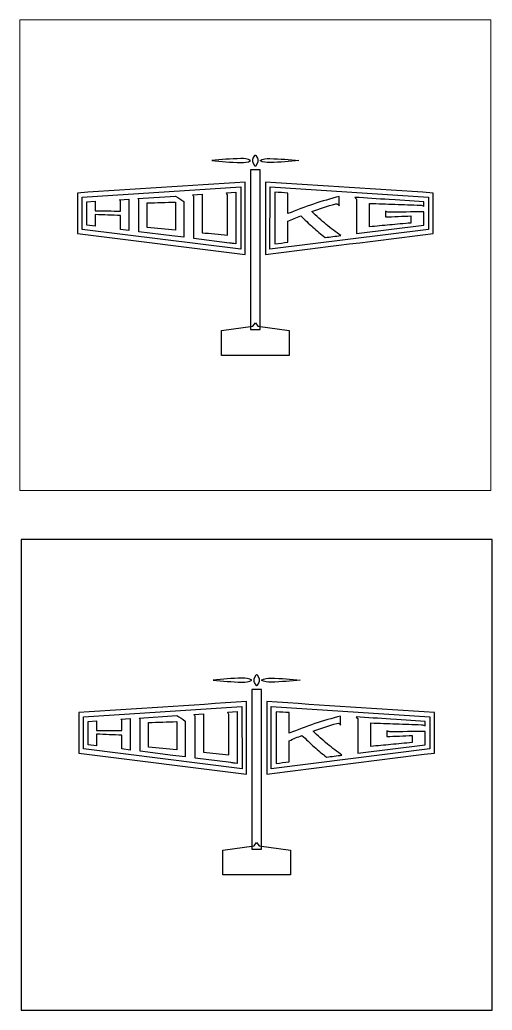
# Model space of a CAD drawing. Header units: centimetres. Extents: x -4.1 to 4.4, y -13.6 to 13.3.
# Drawn here: x -4.05 to 4.35, y -4.34 to 13.29 of the extents above; entities that cross this region are included whole.
import ezdxf

# ---------------------------------------------------------------- set-up
doc = ezdxf.new("R2010")
doc.units = ezdxf.units.CM
doc.header["$MEASUREMENT"] = 0
doc.layers.add('layer 1', color=7, linetype='Continuous')

msp = doc.modelspace()

# ---------------------------------------------------------------- linework, layer by layer
at = {"layer": 'layer 1', "color": 250, "lineweight": 20}
msp.add_lwpolyline([(-4.05146, 4.90821), (4.3275, 4.90821), (4.3275, 13.28717), (-4.05146, 13.28717), (-4.05146, 4.90821)], close=True, dxfattribs=at)
at = {"layer": 'layer 1', "color": 7}
for points in [[(0.05191, 7.77329), (0.22413, 7.77329), (0.22413, 10.61575), (0.05191, 10.61575), (0.05191, 7.77329)], [(-4.02827, -4.3391), (4.35069, -4.3391), (4.35069, 4.03986), (-4.02827, 4.03986), (-4.02827, -4.3391)]]:
    msp.add_lwpolyline(points, close=True, dxfattribs=at)
at = {"layer": 'layer 1', "color": 250}
msp.add_lwpolyline([(0.0751, -1.47402), (0.24732, -1.47402), (0.24732, 1.36844), (0.0751, 1.36844), (0.0751, -1.47402)], close=True, dxfattribs=at)
at = {"layer": 'layer 1', "color": 7}
for points, knots in [([(-0.63698, 10.7821), (-0.46975, 10.79831), (-0.30251, 10.81453), (-0.12031, 10.81654), (-0.12031, 10.81654), (-0.05851, 10.81723), (0.00501, 10.81628), (0.05191, 10.7821), (0.05191, 10.7821), (0.00501, 10.74792), (-0.05851, 10.74697), (-0.12031, 10.74765), (-0.12031, 10.74765), (-0.30251, 10.74967), (-0.46975, 10.76588), (-0.63698, 10.7821)], [0, 0, 0, 0, 0.2, 0.2, 0.2, 0.2, 0.4, 0.4, 0.4, 0.4, 0.6, 0.6, 0.6, 0.6, 1, 1, 1, 1]), ([(0.12654, 10.87395), (0.12654, 10.87395), (0.10214, 10.82515), (0.10214, 10.82515), (0.10214, 10.82515), (0.08931, 10.79948), (0.08931, 10.76472), (0.10214, 10.73904), (0.10214, 10.73904), (0.10214, 10.73904), (0.12654, 10.69024), (0.12654, 10.69024), (0.12654, 10.69024), (0.12872, 10.6859), (0.13316, 10.68315), (0.13802, 10.68315), (0.13802, 10.68315), (0.14289, 10.68315), (0.14733, 10.6859), (0.1495, 10.69024), (0.1495, 10.69024), (0.1495, 10.69024), (0.1739, 10.73904), (0.1739, 10.73904), (0.1739, 10.73904), (0.18674, 10.76472), (0.18674, 10.79948), (0.1739, 10.82515), (0.1739, 10.82515), (0.1739, 10.82515), (0.1495, 10.87395), (0.1495, 10.87395), (0.1495, 10.87395), (0.14733, 10.8783), (0.14289, 10.88105), (0.13802, 10.88105), (0.13802, 10.88105), (0.13316, 10.88105), (0.12872, 10.8783), (0.12654, 10.87395)], [0, 0, 0, 0, 0.09090909, 0.09090909, 0.09090909, 0.09090909, 0.18181818, 0.18181818, 0.18181818, 0.18181818, 0.27272727, 0.27272727, 0.27272727, 0.27272727, 0.36363636, 0.36363636, 0.36363636, 0.36363636, 0.45454545, 0.45454545, 0.45454545, 0.45454545, 0.54545455, 0.54545455, 0.54545455, 0.54545455, 0.63636364, 0.63636364, 0.63636364, 0.63636364, 0.72727273, 0.72727273, 0.72727273, 0.72727273, 0.81818182, 0.81818182, 0.81818182, 0.81818182, 1, 1, 1, 1]), ([(0.91303, 10.7821), (0.74579, 10.79831), (0.57856, 10.81453), (0.39636, 10.81654), (0.39636, 10.81654), (0.33456, 10.81723), (0.27104, 10.81628), (0.22414, 10.7821), (0.22414, 10.7821), (0.27104, 10.74792), (0.33456, 10.74697), (0.39636, 10.74765), (0.39636, 10.74765), (0.57856, 10.74967), (0.74579, 10.76588), (0.91303, 10.7821)], [0, 0, 0, 0, 0.2, 0.2, 0.2, 0.2, 0.4, 0.4, 0.4, 0.4, 0.6, 0.6, 0.6, 0.6, 1, 1, 1, 1]), ([(-0.04079, 10.35636), (-0.04079, 10.35636), (-0.04025, 9.10919), (-0.04025, 9.10919), (-0.04025, 9.10919), (-0.04025, 9.10919), (-3.02641, 9.48537), (-3.02641, 9.48537), (-3.02641, 9.48537), (-3.02641, 9.48537), (-3.02641, 10.20479), (-3.02641, 10.20479), (-3.02641, 10.20479), (-2.0312, 10.26994), (-1.036, 10.3351), (-0.0408, 10.40028), (-0.0408, 10.40028), (-0.0408, 10.40028), (-0.04079, 10.35636), (-0.04079, 10.35636)], [0, 0, 0, 0, 0.16666667, 0.16666667, 0.16666667, 0.16666667, 0.33333333, 0.33333333, 0.33333333, 0.33333333, 0.5, 0.5, 0.5, 0.5, 0.66666667, 0.66666667, 0.66666667, 0.66666667, 1, 1, 1, 1]), ([(0.31631, 9.15573), (0.31631, 9.15573), (0.31685, 10.40028), (0.31685, 10.40028), (0.31685, 10.40028), (1.31205, 10.3351), (2.30725, 10.26994), (3.30245, 10.20479), (3.30245, 10.20479), (3.30245, 10.20479), (3.30245, 9.48537), (3.30245, 9.48537), (3.30245, 9.48537), (2.30707, 9.35997), (1.31168, 9.23457), (0.31629, 9.10919), (0.31629, 9.10919), (0.31629, 9.10919), (0.31631, 9.15573), (0.31631, 9.15573)], [0, 0, 0, 0, 0.16666667, 0.16666667, 0.16666667, 0.16666667, 0.33333333, 0.33333333, 0.33333333, 0.33333333, 0.5, 0.5, 0.5, 0.5, 0.66666667, 0.66666667, 0.66666667, 0.66666667, 1, 1, 1, 1]), ([(-0.12241, 9.20227), (-0.12241, 9.20227), (-0.12289, 10.31245), (-0.12289, 10.31245), (-0.12289, 10.31245), (-0.12289, 10.31245), (-2.94396, 10.12773), (-2.94396, 10.12773), (-2.94396, 10.12773), (-2.94396, 10.12773), (-2.94396, 9.55771), (-2.94396, 9.55771), (-2.94396, 9.55771), (-2.94396, 9.55771), (-0.12241, 9.20227), (-0.12241, 9.20227)], [0, 0, 0, 0, 0.2, 0.2, 0.2, 0.2, 0.4, 0.4, 0.4, 0.4, 0.6, 0.6, 0.6, 0.6, 1, 1, 1, 1]), ([(0.39893, 10.31245), (0.39893, 10.31245), (0.39845, 9.20227), (0.39845, 9.20227), (0.39845, 9.20227), (0.39845, 9.20227), (3.22001, 9.55771), (3.22001, 9.55771), (3.22001, 9.55771), (3.22001, 9.55771), (3.22001, 10.12773), (3.22001, 10.12773), (3.22001, 10.12773), (3.22001, 10.12773), (0.39893, 10.31245), (0.39893, 10.31245)], [0, 0, 0, 0, 0.2, 0.2, 0.2, 0.2, 0.4, 0.4, 0.4, 0.4, 0.6, 0.6, 0.6, 0.6, 1, 1, 1, 1]), ([(-2.11059, 10.09667), (-2.11059, 10.09667), (-2.27545, 10.08587), (-2.27545, 10.08587), (-2.27545, 10.08587), (-2.26989, 10.07981), (-2.2643, 10.07374), (-2.25853, 10.0676), (-2.25853, 10.0676), (-2.25853, 10.03689), (-2.25853, 10.00609), (-2.25853, 9.97538), (-2.25853, 9.97538), (-2.25853, 9.94468), (-2.25853, 9.91387), (-2.25853, 9.88317), (-2.25853, 9.88317), (-2.40942, 9.88461), (-2.56004, 9.88624), (-2.71065, 9.88768), (-2.71065, 9.88768), (-2.71065, 9.91685), (-2.71065, 9.94602), (-2.71065, 9.97519), (-2.71065, 9.97519), (-2.71065, 9.97519), (-2.71065, 10.05738), (-2.71065, 10.05738), (-2.71065, 10.05738), (-2.71065, 10.05738), (-2.8586, 10.04769), (-2.8586, 10.04769), (-2.8586, 10.04769), (-2.8586, 10.04769), (-2.8586, 9.63318), (-2.8586, 9.63318), (-2.8586, 9.63318), (-2.8586, 9.63318), (-2.71065, 9.61454), (-2.71065, 9.61454), (-2.71065, 9.61454), (-2.71065, 9.61454), (-2.71065, 9.7162), (-2.71065, 9.7162), (-2.71065, 9.7162), (-2.71065, 9.75084), (-2.71065, 9.78558), (-2.71065, 9.82032), (-2.71065, 9.82032), (-2.56004, 9.81465), (-2.40942, 9.8088), (-2.25853, 9.80314), (-2.25853, 9.80314), (-2.25853, 9.76188), (-2.25853, 9.72062), (-2.25853, 9.67945), (-2.25853, 9.67945), (-2.25853, 9.67945), (-2.25853, 9.55758), (-2.25853, 9.55758), (-2.25853, 9.55758), (-2.25853, 9.55758), (-2.11059, 9.53895), (-2.11059, 9.53895), (-2.11059, 9.53895), (-2.11059, 9.53895), (-2.11059, 9.81888), (-2.11059, 9.81888), (-2.11059, 9.81888), (-2.11059, 9.81888), (-2.11059, 10.09667), (-2.11059, 10.09667)], [0, 0, 0, 0, 0.05263158, 0.05263158, 0.05263158, 0.05263158, 0.10526316, 0.10526316, 0.10526316, 0.10526316, 0.15789474, 0.15789474, 0.15789474, 0.15789474, 0.21052632, 0.21052632, 0.21052632, 0.21052632, 0.26315789, 0.26315789, 0.26315789, 0.26315789, 0.31578947, 0.31578947, 0.31578947, 0.31578947, 0.36842105, 0.36842105, 0.36842105, 0.36842105, 0.42105263, 0.42105263, 0.42105263, 0.42105263, 0.47368421, 0.47368421, 0.47368421, 0.47368421, 0.52631579, 0.52631579, 0.52631579, 0.52631579, 0.57894737, 0.57894737, 0.57894737, 0.57894737, 0.63157895, 0.63157895, 0.63157895, 0.63157895, 0.68421053, 0.68421053, 0.68421053, 0.68421053, 0.73684211, 0.73684211, 0.73684211, 0.73684211, 0.78947368, 0.78947368, 0.78947368, 0.78947368, 0.84210526, 0.84210526, 0.84210526, 0.84210526, 0.89473684, 0.89473684, 0.89473684, 0.89473684, 1, 1, 1, 1]), ([(-1.27965, 10.15108), (-1.27965, 10.15108), (-1.94992, 10.10719), (-1.94992, 10.10719), (-1.94992, 10.10719), (-1.94401, 10.09996), (-1.93807, 10.09266), (-1.93193, 10.08545), (-1.93193, 10.08545), (-1.93193, 9.99045), (-1.93193, 9.89545), (-1.93193, 9.80045), (-1.93193, 9.80045), (-1.93193, 9.80045), (-1.93193, 9.51644), (-1.93193, 9.51644), (-1.93193, 9.51644), (-1.93193, 9.51644), (-1.35045, 9.44319), (-1.35045, 9.44319), (-1.35045, 9.44319), (-1.27879, 9.43426), (-1.20709, 9.42534), (-1.13531, 9.41643), (-1.13531, 9.41643), (-1.13531, 9.52275), (-1.13531, 9.62917), (-1.13531, 9.73549), (-1.13531, 9.73549), (-1.13531, 9.84171), (-1.13531, 9.94813), (-1.13531, 10.05455), (-1.13531, 10.05455), (-1.18342, 10.08741), (-1.23153, 10.11971), (-1.27965, 10.15108)], [0, 0, 0, 0, 0.1, 0.1, 0.1, 0.1, 0.2, 0.2, 0.2, 0.2, 0.3, 0.3, 0.3, 0.3, 0.4, 0.4, 0.4, 0.4, 0.5, 0.5, 0.5, 0.5, 0.6, 0.6, 0.6, 0.6, 0.7, 0.7, 0.7, 0.7, 0.8, 0.8, 0.8, 0.8, 1, 1, 1, 1]), ([(-0.20837, 10.22122), (-0.20837, 10.22122), (-0.37668, 10.2102), (-0.37668, 10.2102), (-0.37668, 10.2102), (-0.37007, 10.19785), (-0.36346, 10.1855), (-0.35658, 10.17324), (-0.35658, 10.17324), (-0.35658, 10.05349), (-0.35658, 9.93374), (-0.35658, 9.81408), (-0.35658, 9.81408), (-0.35658, 9.69432), (-0.35658, 9.57467), (-0.35658, 9.45501), (-0.35658, 9.45501), (-0.50747, 9.4695), (-0.65809, 9.48389), (-0.80871, 9.49828), (-0.80871, 9.49828), (-0.80871, 9.61247), (-0.80871, 9.72666), (-0.80871, 9.84076), (-0.80871, 9.84076), (-0.80871, 9.84076), (-0.80871, 10.18192), (-0.80871, 10.18192), (-0.80871, 10.18192), (-0.80871, 10.18192), (-0.97579, 10.17097), (-0.97579, 10.17097), (-0.97579, 10.17097), (-0.9695, 10.16068), (-0.9632, 10.15054), (-0.95665, 10.14024), (-0.95665, 10.14024), (-0.95665, 10.01559), (-0.95665, 9.89094), (-0.95665, 9.76639), (-0.95665, 9.76639), (-0.95665, 9.76639), (-0.95665, 9.39358), (-0.95665, 9.39358), (-0.95665, 9.39358), (-0.95665, 9.39358), (-0.32171, 9.3136), (-0.32171, 9.3136), (-0.32171, 9.3136), (-0.29755, 9.31059), (-0.27339, 9.30757), (-0.24923, 9.30455), (-0.24923, 9.30455), (-0.24848, 9.30445), (-0.24774, 9.30433), (-0.24698, 9.30418), (-0.24698, 9.30418), (-0.24698, 9.30418), (-0.20837, 9.29932), (-0.20837, 9.29932), (-0.20837, 9.29932), (-0.20837, 9.29932), (-0.20837, 9.74134), (-0.20837, 9.74134), (-0.20837, 9.74134), (-0.20837, 9.90121), (-0.20837, 10.06126), (-0.20837, 10.22122)], [0, 0, 0, 0, 0.05555556, 0.05555556, 0.05555556, 0.05555556, 0.11111111, 0.11111111, 0.11111111, 0.11111111, 0.16666667, 0.16666667, 0.16666667, 0.16666667, 0.22222222, 0.22222222, 0.22222222, 0.22222222, 0.27777778, 0.27777778, 0.27777778, 0.27777778, 0.33333333, 0.33333333, 0.33333333, 0.33333333, 0.38888889, 0.38888889, 0.38888889, 0.38888889, 0.44444444, 0.44444444, 0.44444444, 0.44444444, 0.5, 0.5, 0.5, 0.5, 0.55555556, 0.55555556, 0.55555556, 0.55555556, 0.61111111, 0.61111111, 0.61111111, 0.61111111, 0.66666667, 0.66666667, 0.66666667, 0.66666667, 0.72222222, 0.72222222, 0.72222222, 0.72222222, 0.77777778, 0.77777778, 0.77777778, 0.77777778, 0.83333333, 0.83333333, 0.83333333, 0.83333333, 0.88888889, 0.88888889, 0.88888889, 0.88888889, 1, 1, 1, 1]), ([(0.48429, 9.93368), (0.48429, 9.93368), (0.48442, 10.2192), (0.48442, 10.2192), (0.48442, 10.2192), (0.56177, 10.21393), (0.63964, 10.20866), (0.71752, 10.20367), (0.71752, 10.20367), (0.71752, 10.14262), (0.71752, 10.08148), (0.71752, 10.02043), (0.71752, 10.02043), (0.71752, 9.95947), (0.71752, 9.89852), (0.71752, 9.83738), (0.71752, 9.83738), (0.86965, 9.8987), (1.01987, 9.95716), (1.17391, 10.00896), (1.17391, 10.00896), (1.32413, 10.05947), (1.47844, 10.10303), (1.63084, 10.14391), (1.63084, 10.14391), (1.63084, 10.08869), (1.63084, 10.03366), (1.63084, 9.97844), (1.63084, 9.97844), (1.62474, 9.99176), (1.61712, 10.00165), (1.60778, 10.00794), (1.60778, 10.00794), (1.59803, 10.01451), (1.58311, 10.01698), (1.5667, 10.0122), (1.5667, 10.0122), (1.42303, 9.97036), (1.28231, 9.92275), (1.14052, 9.8729), (1.14052, 9.8729), (1.18319, 9.83321), (1.22586, 9.79409), (1.26853, 9.75607), (1.26853, 9.75607), (1.3112, 9.71805), (1.35408, 9.68089), (1.39787, 9.64479), (1.39787, 9.64479), (1.48235, 9.57516), (1.56961, 9.50956), (1.65575, 9.44722), (1.65575, 9.44722), (1.56352, 9.43556), (1.47155, 9.424), (1.37932, 9.41244), (1.37932, 9.41244), (1.3067, 9.4709), (1.23297, 9.53115), (1.16146, 9.59475), (1.16146, 9.59475), (1.08799, 9.66009), (1.01648, 9.72851), (0.94413, 9.79936), (0.94413, 9.79936), (0.86859, 9.76874), (0.79306, 9.7372), (0.71752, 9.70464), (0.71752, 9.70464), (0.71752, 9.64202), (0.71752, 9.57921), (0.71752, 9.51678), (0.71752, 9.51678), (0.71752, 9.45416), (0.71752, 9.39135), (0.71752, 9.32891), (0.71752, 9.32891), (0.6396, 9.31911), (0.56168, 9.30921), (0.48429, 9.29959), (0.48429, 9.29959), (0.48429, 9.37285), (0.48429, 9.44611), (0.48429, 9.51946), (0.48429, 9.51946), (0.48429, 9.59272), (0.48429, 9.66598), (0.48429, 9.73942), (0.48429, 9.73942), (0.48429, 9.73942), (0.48429, 9.93368), (0.48429, 9.93368)], [0, 0, 0, 0, 0.04166667, 0.04166667, 0.04166667, 0.04166667, 0.08333333, 0.08333333, 0.08333333, 0.08333333, 0.125, 0.125, 0.125, 0.125, 0.16666667, 0.16666667, 0.16666667, 0.16666667, 0.20833333, 0.20833333, 0.20833333, 0.20833333, 0.25, 0.25, 0.25, 0.25, 0.29166667, 0.29166667, 0.29166667, 0.29166667, 0.33333333, 0.33333333, 0.33333333, 0.33333333, 0.375, 0.375, 0.375, 0.375, 0.41666667, 0.41666667, 0.41666667, 0.41666667, 0.45833333, 0.45833333, 0.45833333, 0.45833333, 0.5, 0.5, 0.5, 0.5, 0.54166667, 0.54166667, 0.54166667, 0.54166667, 0.58333333, 0.58333333, 0.58333333, 0.58333333, 0.625, 0.625, 0.625, 0.625, 0.66666667, 0.66666667, 0.66666667, 0.66666667, 0.70833333, 0.70833333, 0.70833333, 0.70833333, 0.75, 0.75, 0.75, 0.75, 0.79166667, 0.79166667, 0.79166667, 0.79166667, 0.83333333, 0.83333333, 0.83333333, 0.83333333, 0.875, 0.875, 0.875, 0.875, 0.91666667, 0.91666667, 0.91666667, 0.91666667, 1, 1, 1, 1]), ([(2.62381, 10.08114), (2.62381, 10.08114), (3.13465, 10.04769), (3.13465, 10.04769), (3.13465, 10.04769), (3.13465, 10.04769), (3.13465, 9.96687), (3.13465, 9.96687), (3.13465, 9.96687), (3.12961, 9.97483), (3.12034, 9.98021), (3.10655, 9.98315), (3.10655, 9.98315), (3.09304, 9.98604), (3.08085, 9.98785), (3.06998, 9.98824), (3.06998, 9.98824), (2.91971, 9.99359), (2.76969, 9.99896), (2.61942, 10.00443), (2.61942, 10.00443), (2.46967, 10.00988), (2.3194, 10.01543), (2.16939, 10.02089), (2.16939, 10.02089), (2.16939, 9.95106), (2.16939, 9.88122), (2.16939, 9.81148), (2.16939, 9.81148), (2.16939, 9.74173), (2.16939, 9.6718), (2.16939, 9.60206), (2.16939, 9.60206), (2.28865, 9.61353), (2.4087, 9.62493), (2.52772, 9.63629), (2.52772, 9.63629), (2.64724, 9.64769), (2.78507, 9.65904), (2.9046, 9.67042), (2.9046, 9.67042), (2.9046, 9.69141), (2.9046, 9.7125), (2.9046, 9.73369), (2.9046, 9.73369), (2.9046, 9.75478), (2.9046, 9.77587), (2.9046, 9.79695), (2.9046, 9.79695), (2.75909, 9.79066), (2.5961, 9.78428), (2.45112, 9.77781), (2.45112, 9.77781), (2.45112, 9.81203), (2.45112, 9.84635), (2.45112, 9.88057), (2.45112, 9.88057), (2.46941, 9.87401), (2.48796, 9.86772), (2.50651, 9.86133), (2.50651, 9.86133), (2.7098, 9.86457), (2.9311, 9.86772), (3.13465, 9.87086), (3.13465, 9.87086), (3.13465, 9.87086), (3.13465, 9.63318), (3.13465, 9.63318), (3.13465, 9.63318), (3.13465, 9.63318), (1.93934, 9.4826), (1.93934, 9.4826), (1.93934, 9.4826), (1.93934, 9.4826), (1.93934, 9.63629), (1.93934, 9.63629), (1.93934, 9.63629), (1.93934, 9.68744), (1.93934, 9.73877), (1.93934, 9.79011), (1.93934, 9.79011), (1.93934, 9.84126), (1.93934, 9.8926), (1.93934, 9.94375), (1.93934, 9.94375), (1.93934, 9.9949), (1.93934, 10.04633), (1.93934, 10.09757), (1.93934, 10.09757), (1.92794, 10.10747), (1.91654, 10.11746), (1.90541, 10.12764), (1.90541, 10.12764), (2.11002, 10.11432), (2.31516, 10.10109), (2.51977, 10.08786), (2.51977, 10.08786), (2.51977, 10.08786), (2.62381, 10.08114), (2.62381, 10.08114)], [0, 0, 0, 0, 0.03846154, 0.03846154, 0.03846154, 0.03846154, 0.07692308, 0.07692308, 0.07692308, 0.07692308, 0.11538462, 0.11538462, 0.11538462, 0.11538462, 0.15384615, 0.15384615, 0.15384615, 0.15384615, 0.19230769, 0.19230769, 0.19230769, 0.19230769, 0.23076923, 0.23076923, 0.23076923, 0.23076923, 0.26923077, 0.26923077, 0.26923077, 0.26923077, 0.30769231, 0.30769231, 0.30769231, 0.30769231, 0.34615385, 0.34615385, 0.34615385, 0.34615385, 0.38461538, 0.38461538, 0.38461538, 0.38461538, 0.42307692, 0.42307692, 0.42307692, 0.42307692, 0.46153846, 0.46153846, 0.46153846, 0.46153846, 0.5, 0.5, 0.5, 0.5, 0.53846154, 0.53846154, 0.53846154, 0.53846154, 0.57692308, 0.57692308, 0.57692308, 0.57692308, 0.61538462, 0.61538462, 0.61538462, 0.61538462, 0.65384615, 0.65384615, 0.65384615, 0.65384615, 0.69230769, 0.69230769, 0.69230769, 0.69230769, 0.73076923, 0.73076923, 0.73076923, 0.73076923, 0.76923077, 0.76923077, 0.76923077, 0.76923077, 0.80769231, 0.80769231, 0.80769231, 0.80769231, 0.84615385, 0.84615385, 0.84615385, 0.84615385, 0.88461538, 0.88461538, 0.88461538, 0.88461538, 0.92307692, 0.92307692, 0.92307692, 0.92307692, 1, 1, 1, 1]), ([(-1.78398, 10.0272), (-1.78398, 9.95446), (-1.78398, 9.88154), (-1.78398, 9.8088), (-1.78398, 9.8088), (-1.78398, 9.73607), (-1.78398, 9.66323), (-1.78398, 9.5904), (-1.78398, 9.5904), (-1.61681, 9.57428), (-1.44963, 9.55826), (-1.28219, 9.54204), (-1.28219, 9.54204), (-1.28219, 9.62572), (-1.28219, 9.70958), (-1.28219, 9.79326), (-1.28219, 9.79326), (-1.28219, 9.87693), (-1.28219, 9.9608), (-1.28219, 10.04457), (-1.28219, 10.04457), (-1.44963, 10.03881), (-1.61681, 10.03296), (-1.78398, 10.0272)], [0, 0, 0, 0, 0.14285714, 0.14285714, 0.14285714, 0.14285714, 0.28571429, 0.28571429, 0.28571429, 0.28571429, 0.42857143, 0.42857143, 0.42857143, 0.42857143, 0.57142857, 0.57142857, 0.57142857, 0.57142857, 0.71428571, 0.71428571, 0.71428571, 0.71428571, 1, 1, 1, 1]), ([(0.09136, 7.83502), (0.09136, 7.83502), (-0.4631, 7.75524), (-0.4631, 7.75524), (-0.4631, 7.75524), (-0.4631, 7.75524), (-0.46311, 7.31433), (-0.46311, 7.31433), (-0.46311, 7.31433), (-0.46311, 7.31433), (0.13802, 7.31433), (0.13802, 7.31433), (0.13802, 7.31433), (0.13802, 7.31433), (0.73916, 7.31433), (0.73916, 7.31433), (0.73916, 7.31433), (0.73916, 7.31433), (0.73915, 7.75524), (0.73915, 7.75524), (0.73915, 7.75524), (0.73915, 7.75524), (0.18468, 7.83502), (0.18468, 7.83502), (0.18468, 7.83502), (0.18468, 7.83502), (0.13802, 7.89125), (0.13802, 7.89125), (0.13802, 7.89125), (0.13802, 7.89125), (0.09136, 7.83502), (0.09136, 7.83502)], [0, 0, 0, 0, 0.11111111, 0.11111111, 0.11111111, 0.11111111, 0.22222222, 0.22222222, 0.22222222, 0.22222222, 0.33333333, 0.33333333, 0.33333333, 0.33333333, 0.44444444, 0.44444444, 0.44444444, 0.44444444, 0.55555556, 0.55555556, 0.55555556, 0.55555556, 0.66666667, 0.66666667, 0.66666667, 0.66666667, 0.77777778, 0.77777778, 0.77777778, 0.77777778, 1, 1, 1, 1])]:
    msp.add_open_spline(points, degree=3, knots=knots, dxfattribs=at)
at = {"layer": 'layer 1', "color": 250}
for points, knots in [([(0.14973, 1.62664), (0.14973, 1.62664), (0.12533, 1.57784), (0.12533, 1.57784), (0.12533, 1.57784), (0.1125, 1.55217), (0.1125, 1.5174), (0.12533, 1.49173), (0.12533, 1.49173), (0.12533, 1.49173), (0.14973, 1.44293), (0.14973, 1.44293), (0.14973, 1.44293), (0.1519, 1.43859), (0.15635, 1.43584), (0.16121, 1.43584), (0.16121, 1.43584), (0.16607, 1.43584), (0.17052, 1.43859), (0.17269, 1.44293), (0.17269, 1.44293), (0.17269, 1.44293), (0.19709, 1.49173), (0.19709, 1.49173), (0.19709, 1.49173), (0.20993, 1.5174), (0.20993, 1.55217), (0.19709, 1.57784), (0.19709, 1.57784), (0.19709, 1.57784), (0.17269, 1.62664), (0.17269, 1.62664), (0.17269, 1.62664), (0.17052, 1.63099), (0.16607, 1.63373), (0.16121, 1.63373), (0.16121, 1.63373), (0.15635, 1.63373), (0.1519, 1.63099), (0.14973, 1.62664)], [0, 0, 0, 0, 0.09090909, 0.09090909, 0.09090909, 0.09090909, 0.18181818, 0.18181818, 0.18181818, 0.18181818, 0.27272727, 0.27272727, 0.27272727, 0.27272727, 0.36363636, 0.36363636, 0.36363636, 0.36363636, 0.45454545, 0.45454545, 0.45454545, 0.45454545, 0.54545455, 0.54545455, 0.54545455, 0.54545455, 0.63636364, 0.63636364, 0.63636364, 0.63636364, 0.72727273, 0.72727273, 0.72727273, 0.72727273, 0.81818182, 0.81818182, 0.81818182, 0.81818182, 1, 1, 1, 1]), ([(-0.61379, 1.53479), (-0.44656, 1.551), (-0.27933, 1.56722), (-0.09712, 1.56923), (-0.09712, 1.56923), (-0.03532, 1.56991), (0.0282, 1.56896), (0.0751, 1.53479), (0.0751, 1.53479), (0.0282, 1.50061), (-0.03532, 1.49966), (-0.09712, 1.50034), (-0.09712, 1.50034), (-0.27933, 1.50236), (-0.44656, 1.51857), (-0.61379, 1.53479)], [0, 0, 0, 0, 0.2, 0.2, 0.2, 0.2, 0.4, 0.4, 0.4, 0.4, 0.6, 0.6, 0.6, 0.6, 1, 1, 1, 1]), ([(0.93621, 1.53479), (0.76898, 1.551), (0.60175, 1.56722), (0.41955, 1.56923), (0.41955, 1.56923), (0.35775, 1.56991), (0.29422, 1.56896), (0.24732, 1.53479), (0.24732, 1.53479), (0.29422, 1.50061), (0.35775, 1.49966), (0.41955, 1.50034), (0.41955, 1.50034), (0.60175, 1.50236), (0.76898, 1.51857), (0.93621, 1.53479)], [0, 0, 0, 0, 0.2, 0.2, 0.2, 0.2, 0.4, 0.4, 0.4, 0.4, 0.6, 0.6, 0.6, 0.6, 1, 1, 1, 1]), ([(-0.0176, 1.10905), (-0.0176, 1.10905), (-0.01706, -0.13812), (-0.01706, -0.13812), (-0.01706, -0.13812), (-0.01706, -0.13812), (-3.00322, 0.23805), (-3.00322, 0.23805), (-3.00322, 0.23805), (-3.00322, 0.23805), (-3.00322, 0.95747), (-3.00322, 0.95747), (-3.00322, 0.95747), (-2.00802, 1.02263), (-1.01282, 1.08779), (-0.01762, 1.15297), (-0.01762, 1.15297), (-0.01762, 1.15297), (-0.0176, 1.10905), (-0.0176, 1.10905)], [0, 0, 0, 0, 0.16666667, 0.16666667, 0.16666667, 0.16666667, 0.33333333, 0.33333333, 0.33333333, 0.33333333, 0.5, 0.5, 0.5, 0.5, 0.66666667, 0.66666667, 0.66666667, 0.66666667, 1, 1, 1, 1]), ([(-0.09922, -0.04504), (-0.09922, -0.04504), (-0.0997, 1.06514), (-0.0997, 1.06514), (-0.0997, 1.06514), (-0.0997, 1.06514), (-2.92077, 0.88041), (-2.92077, 0.88041), (-2.92077, 0.88041), (-2.92077, 0.88041), (-2.92077, 0.3104), (-2.92077, 0.3104), (-2.92077, 0.3104), (-2.92077, 0.3104), (-0.09922, -0.04504), (-0.09922, -0.04504)], [0, 0, 0, 0, 0.2, 0.2, 0.2, 0.2, 0.4, 0.4, 0.4, 0.4, 0.6, 0.6, 0.6, 0.6, 1, 1, 1, 1]), ([(0.3395, -0.09158), (0.3395, -0.09158), (0.34004, 1.15297), (0.34004, 1.15297), (0.34004, 1.15297), (1.33524, 1.08779), (2.33044, 1.02263), (3.32564, 0.95747), (3.32564, 0.95747), (3.32564, 0.95747), (3.32564, 0.23805), (3.32564, 0.23805), (3.32564, 0.23805), (2.33025, 0.11266), (1.33487, -0.01274), (0.33948, -0.13812), (0.33948, -0.13812), (0.33948, -0.13812), (0.3395, -0.09158), (0.3395, -0.09158)], [0, 0, 0, 0, 0.16666667, 0.16666667, 0.16666667, 0.16666667, 0.33333333, 0.33333333, 0.33333333, 0.33333333, 0.5, 0.5, 0.5, 0.5, 0.66666667, 0.66666667, 0.66666667, 0.66666667, 1, 1, 1, 1]), ([(0.42212, 1.06514), (0.42212, 1.06514), (0.42164, -0.04504), (0.42164, -0.04504), (0.42164, -0.04504), (0.42164, -0.04504), (3.2432, 0.3104), (3.2432, 0.3104), (3.2432, 0.3104), (3.2432, 0.3104), (3.2432, 0.88041), (3.2432, 0.88041), (3.2432, 0.88041), (3.2432, 0.88041), (0.42212, 1.06514), (0.42212, 1.06514)], [0, 0, 0, 0, 0.2, 0.2, 0.2, 0.2, 0.4, 0.4, 0.4, 0.4, 0.6, 0.6, 0.6, 0.6, 1, 1, 1, 1]), ([(-1.25646, 0.90377), (-1.25646, 0.90377), (-1.92673, 0.85988), (-1.92673, 0.85988), (-1.92673, 0.85988), (-1.92082, 0.85264), (-1.91488, 0.84535), (-1.90874, 0.83813), (-1.90874, 0.83813), (-1.90874, 0.74314), (-1.90874, 0.64814), (-1.90874, 0.55314), (-1.90874, 0.55314), (-1.90874, 0.55314), (-1.90874, 0.26913), (-1.90874, 0.26913), (-1.90874, 0.26913), (-1.90874, 0.26913), (-1.32726, 0.19588), (-1.32726, 0.19588), (-1.32726, 0.19588), (-1.2556, 0.18695), (-1.1839, 0.17803), (-1.11212, 0.16912), (-1.11212, 0.16912), (-1.11212, 0.27544), (-1.11212, 0.38186), (-1.11212, 0.48818), (-1.11212, 0.48818), (-1.11212, 0.5944), (-1.11212, 0.70082), (-1.11212, 0.80724), (-1.11212, 0.80724), (-1.16023, 0.8401), (-1.20835, 0.8724), (-1.25646, 0.90377)], [0, 0, 0, 0, 0.1, 0.1, 0.1, 0.1, 0.2, 0.2, 0.2, 0.2, 0.3, 0.3, 0.3, 0.3, 0.4, 0.4, 0.4, 0.4, 0.5, 0.5, 0.5, 0.5, 0.6, 0.6, 0.6, 0.6, 0.7, 0.7, 0.7, 0.7, 0.8, 0.8, 0.8, 0.8, 1, 1, 1, 1]), ([(-0.18518, 0.97391), (-0.18518, 0.97391), (-0.35349, 0.96289), (-0.35349, 0.96289), (-0.35349, 0.96289), (-0.34688, 0.95054), (-0.34027, 0.93819), (-0.3334, 0.92593), (-0.3334, 0.92593), (-0.3334, 0.80618), (-0.3334, 0.68643), (-0.3334, 0.56677), (-0.3334, 0.56677), (-0.3334, 0.44701), (-0.3334, 0.32736), (-0.3334, 0.2077), (-0.3334, 0.2077), (-0.48428, 0.22219), (-0.6349, 0.23658), (-0.78552, 0.25097), (-0.78552, 0.25097), (-0.78552, 0.36516), (-0.78552, 0.47935), (-0.78552, 0.59344), (-0.78552, 0.59344), (-0.78552, 0.59344), (-0.78552, 0.9346), (-0.78552, 0.9346), (-0.78552, 0.9346), (-0.78552, 0.9346), (-0.95261, 0.92366), (-0.95261, 0.92366), (-0.95261, 0.92366), (-0.94631, 0.91337), (-0.94001, 0.90323), (-0.93346, 0.89293), (-0.93346, 0.89293), (-0.93346, 0.76828), (-0.93346, 0.64363), (-0.93346, 0.51908), (-0.93346, 0.51908), (-0.93346, 0.51908), (-0.93346, 0.14627), (-0.93346, 0.14627), (-0.93346, 0.14627), (-0.93346, 0.14627), (-0.29852, 0.06629), (-0.29852, 0.06629), (-0.29852, 0.06629), (-0.27436, 0.06328), (-0.2502, 0.06026), (-0.22604, 0.05724), (-0.22604, 0.05724), (-0.2253, 0.05714), (-0.22455, 0.05702), (-0.22379, 0.05687), (-0.22379, 0.05687), (-0.22379, 0.05687), (-0.18518, 0.05201), (-0.18518, 0.05201), (-0.18518, 0.05201), (-0.18518, 0.05201), (-0.18518, 0.49403), (-0.18518, 0.49403), (-0.18518, 0.49403), (-0.18518, 0.6539), (-0.18518, 0.81395), (-0.18518, 0.97391)], [0, 0, 0, 0, 0.05555556, 0.05555556, 0.05555556, 0.05555556, 0.11111111, 0.11111111, 0.11111111, 0.11111111, 0.16666667, 0.16666667, 0.16666667, 0.16666667, 0.22222222, 0.22222222, 0.22222222, 0.22222222, 0.27777778, 0.27777778, 0.27777778, 0.27777778, 0.33333333, 0.33333333, 0.33333333, 0.33333333, 0.38888889, 0.38888889, 0.38888889, 0.38888889, 0.44444444, 0.44444444, 0.44444444, 0.44444444, 0.5, 0.5, 0.5, 0.5, 0.55555556, 0.55555556, 0.55555556, 0.55555556, 0.61111111, 0.61111111, 0.61111111, 0.61111111, 0.66666667, 0.66666667, 0.66666667, 0.66666667, 0.72222222, 0.72222222, 0.72222222, 0.72222222, 0.77777778, 0.77777778, 0.77777778, 0.77777778, 0.83333333, 0.83333333, 0.83333333, 0.83333333, 0.88888889, 0.88888889, 0.88888889, 0.88888889, 1, 1, 1, 1]), ([(0.50748, 0.68636), (0.50748, 0.68636), (0.5076, 0.97189), (0.5076, 0.97189), (0.5076, 0.97189), (0.58495, 0.96662), (0.66283, 0.96135), (0.74071, 0.95636), (0.74071, 0.95636), (0.74071, 0.89531), (0.74071, 0.83417), (0.74071, 0.77312), (0.74071, 0.77312), (0.74071, 0.71216), (0.74071, 0.65121), (0.74071, 0.59007), (0.74071, 0.59007), (0.89284, 0.65139), (1.04305, 0.70985), (1.1971, 0.76165), (1.1971, 0.76165), (1.34732, 0.81215), (1.50163, 0.85572), (1.65402, 0.8966), (1.65402, 0.8966), (1.65402, 0.84138), (1.65402, 0.78635), (1.65402, 0.73113), (1.65402, 0.73113), (1.64793, 0.74444), (1.6403, 0.75434), (1.63097, 0.76063), (1.63097, 0.76063), (1.62122, 0.7672), (1.6063, 0.76967), (1.58989, 0.76489), (1.58989, 0.76489), (1.44622, 0.72305), (1.3055, 0.67544), (1.16371, 0.62558), (1.16371, 0.62558), (1.20638, 0.5859), (1.24905, 0.54678), (1.29172, 0.50876), (1.29172, 0.50876), (1.33439, 0.47074), (1.37727, 0.43358), (1.42106, 0.39748), (1.42106, 0.39748), (1.50554, 0.32785), (1.5928, 0.26225), (1.67894, 0.19991), (1.67894, 0.19991), (1.5867, 0.18825), (1.49474, 0.17669), (1.40251, 0.16513), (1.40251, 0.16513), (1.32989, 0.22359), (1.25616, 0.28384), (1.18465, 0.34744), (1.18465, 0.34744), (1.11118, 0.41278), (1.03967, 0.48119), (0.96732, 0.55205), (0.96732, 0.55205), (0.89178, 0.52143), (0.81625, 0.48989), (0.74071, 0.45733), (0.74071, 0.45733), (0.74071, 0.39471), (0.74071, 0.3319), (0.74071, 0.26947), (0.74071, 0.26947), (0.74071, 0.20685), (0.74071, 0.14404), (0.74071, 0.0816), (0.74071, 0.0816), (0.66279, 0.0718), (0.58487, 0.0619), (0.50748, 0.05228), (0.50748, 0.05228), (0.50748, 0.12554), (0.50748, 0.1988), (0.50748, 0.27215), (0.50748, 0.27215), (0.50748, 0.34541), (0.50748, 0.41867), (0.50748, 0.49211), (0.50748, 0.49211), (0.50748, 0.49211), (0.50748, 0.68636), (0.50748, 0.68636)], [0, 0, 0, 0, 0.04166667, 0.04166667, 0.04166667, 0.04166667, 0.08333333, 0.08333333, 0.08333333, 0.08333333, 0.125, 0.125, 0.125, 0.125, 0.16666667, 0.16666667, 0.16666667, 0.16666667, 0.20833333, 0.20833333, 0.20833333, 0.20833333, 0.25, 0.25, 0.25, 0.25, 0.29166667, 0.29166667, 0.29166667, 0.29166667, 0.33333333, 0.33333333, 0.33333333, 0.33333333, 0.375, 0.375, 0.375, 0.375, 0.41666667, 0.41666667, 0.41666667, 0.41666667, 0.45833333, 0.45833333, 0.45833333, 0.45833333, 0.5, 0.5, 0.5, 0.5, 0.54166667, 0.54166667, 0.54166667, 0.54166667, 0.58333333, 0.58333333, 0.58333333, 0.58333333, 0.625, 0.625, 0.625, 0.625, 0.66666667, 0.66666667, 0.66666667, 0.66666667, 0.70833333, 0.70833333, 0.70833333, 0.70833333, 0.75, 0.75, 0.75, 0.75, 0.79166667, 0.79166667, 0.79166667, 0.79166667, 0.83333333, 0.83333333, 0.83333333, 0.83333333, 0.875, 0.875, 0.875, 0.875, 0.91666667, 0.91666667, 0.91666667, 0.91666667, 1, 1, 1, 1]), ([(-2.0874, 0.84936), (-2.0874, 0.84936), (-2.25226, 0.83856), (-2.25226, 0.83856), (-2.25226, 0.83856), (-2.2467, 0.8325), (-2.24112, 0.82643), (-2.23535, 0.82029), (-2.23535, 0.82029), (-2.23535, 0.78958), (-2.23535, 0.75878), (-2.23535, 0.72807), (-2.23535, 0.72807), (-2.23535, 0.69736), (-2.23535, 0.66656), (-2.23535, 0.63586), (-2.23535, 0.63586), (-2.38623, 0.6373), (-2.53685, 0.63893), (-2.68747, 0.64037), (-2.68747, 0.64037), (-2.68747, 0.66954), (-2.68747, 0.69871), (-2.68747, 0.72788), (-2.68747, 0.72788), (-2.68747, 0.72788), (-2.68747, 0.81007), (-2.68747, 0.81007), (-2.68747, 0.81007), (-2.68747, 0.81007), (-2.83541, 0.80038), (-2.83541, 0.80038), (-2.83541, 0.80038), (-2.83541, 0.80038), (-2.83541, 0.38587), (-2.83541, 0.38587), (-2.83541, 0.38587), (-2.83541, 0.38587), (-2.68747, 0.36723), (-2.68747, 0.36723), (-2.68747, 0.36723), (-2.68747, 0.36723), (-2.68747, 0.46889), (-2.68747, 0.46889), (-2.68747, 0.46889), (-2.68747, 0.50353), (-2.68747, 0.53827), (-2.68747, 0.573), (-2.68747, 0.573), (-2.53685, 0.56734), (-2.38623, 0.56149), (-2.23535, 0.55583), (-2.23535, 0.55583), (-2.23535, 0.51457), (-2.23535, 0.47331), (-2.23535, 0.43214), (-2.23535, 0.43214), (-2.23535, 0.43214), (-2.23535, 0.31027), (-2.23535, 0.31027), (-2.23535, 0.31027), (-2.23535, 0.31027), (-2.0874, 0.29164), (-2.0874, 0.29164), (-2.0874, 0.29164), (-2.0874, 0.29164), (-2.0874, 0.57157), (-2.0874, 0.57157), (-2.0874, 0.57157), (-2.0874, 0.57157), (-2.0874, 0.84936), (-2.0874, 0.84936)], [0, 0, 0, 0, 0.05263158, 0.05263158, 0.05263158, 0.05263158, 0.10526316, 0.10526316, 0.10526316, 0.10526316, 0.15789474, 0.15789474, 0.15789474, 0.15789474, 0.21052632, 0.21052632, 0.21052632, 0.21052632, 0.26315789, 0.26315789, 0.26315789, 0.26315789, 0.31578947, 0.31578947, 0.31578947, 0.31578947, 0.36842105, 0.36842105, 0.36842105, 0.36842105, 0.42105263, 0.42105263, 0.42105263, 0.42105263, 0.47368421, 0.47368421, 0.47368421, 0.47368421, 0.52631579, 0.52631579, 0.52631579, 0.52631579, 0.57894737, 0.57894737, 0.57894737, 0.57894737, 0.63157895, 0.63157895, 0.63157895, 0.63157895, 0.68421053, 0.68421053, 0.68421053, 0.68421053, 0.73684211, 0.73684211, 0.73684211, 0.73684211, 0.78947368, 0.78947368, 0.78947368, 0.78947368, 0.84210526, 0.84210526, 0.84210526, 0.84210526, 0.89473684, 0.89473684, 0.89473684, 0.89473684, 1, 1, 1, 1]), ([(-1.76079, 0.77989), (-1.76079, 0.70715), (-1.76079, 0.63423), (-1.76079, 0.56149), (-1.76079, 0.56149), (-1.76079, 0.48875), (-1.76079, 0.41592), (-1.76079, 0.34309), (-1.76079, 0.34309), (-1.59362, 0.32697), (-1.42644, 0.31095), (-1.259, 0.29473), (-1.259, 0.29473), (-1.259, 0.3784), (-1.259, 0.46227), (-1.259, 0.54594), (-1.259, 0.54594), (-1.259, 0.62962), (-1.259, 0.71349), (-1.259, 0.79726), (-1.259, 0.79726), (-1.42644, 0.7915), (-1.59362, 0.78565), (-1.76079, 0.77989)], [0, 0, 0, 0, 0.14285714, 0.14285714, 0.14285714, 0.14285714, 0.28571429, 0.28571429, 0.28571429, 0.28571429, 0.42857143, 0.42857143, 0.42857143, 0.42857143, 0.57142857, 0.57142857, 0.57142857, 0.57142857, 0.71428571, 0.71428571, 0.71428571, 0.71428571, 1, 1, 1, 1]), ([(2.647, 0.83383), (2.647, 0.83383), (3.15784, 0.80038), (3.15784, 0.80038), (3.15784, 0.80038), (3.15784, 0.80038), (3.15784, 0.71956), (3.15784, 0.71956), (3.15784, 0.71956), (3.1528, 0.72752), (3.14353, 0.7329), (3.12974, 0.73584), (3.12974, 0.73584), (3.11623, 0.73873), (3.10404, 0.74054), (3.09317, 0.74093), (3.09317, 0.74093), (2.9429, 0.74628), (2.79288, 0.75165), (2.64261, 0.75712), (2.64261, 0.75712), (2.49286, 0.76256), (2.34259, 0.76812), (2.19258, 0.77358), (2.19258, 0.77358), (2.19258, 0.70375), (2.19258, 0.63391), (2.19258, 0.56417), (2.19258, 0.56417), (2.19258, 0.49442), (2.19258, 0.42449), (2.19258, 0.35475), (2.19258, 0.35475), (2.31184, 0.36622), (2.43189, 0.37762), (2.5509, 0.38897), (2.5509, 0.38897), (2.67042, 0.40038), (2.80825, 0.41173), (2.92778, 0.42311), (2.92778, 0.42311), (2.92778, 0.4441), (2.92778, 0.46519), (2.92778, 0.48638), (2.92778, 0.48638), (2.92778, 0.50746), (2.92778, 0.52855), (2.92778, 0.54964), (2.92778, 0.54964), (2.78228, 0.54335), (2.61928, 0.53697), (2.47431, 0.5305), (2.47431, 0.5305), (2.47431, 0.56472), (2.47431, 0.59904), (2.47431, 0.63326), (2.47431, 0.63326), (2.4926, 0.62669), (2.51115, 0.6204), (2.5297, 0.61402), (2.5297, 0.61402), (2.73298, 0.61726), (2.95429, 0.6204), (3.15784, 0.62355), (3.15784, 0.62355), (3.15784, 0.62355), (3.15784, 0.38587), (3.15784, 0.38587), (3.15784, 0.38587), (3.15784, 0.38587), (1.96253, 0.23529), (1.96253, 0.23529), (1.96253, 0.23529), (1.96253, 0.23529), (1.96253, 0.38897), (1.96253, 0.38897), (1.96253, 0.38897), (1.96253, 0.44013), (1.96253, 0.49146), (1.96253, 0.5428), (1.96253, 0.5428), (1.96253, 0.59395), (1.96253, 0.64529), (1.96253, 0.69644), (1.96253, 0.69644), (1.96253, 0.74759), (1.96253, 0.79902), (1.96253, 0.85026), (1.96253, 0.85026), (1.95113, 0.86016), (1.93973, 0.87015), (1.9286, 0.88032), (1.9286, 0.88032), (2.13321, 0.867), (2.33835, 0.85378), (2.54295, 0.84055), (2.54295, 0.84055), (2.54295, 0.84055), (2.647, 0.83383), (2.647, 0.83383)], [0, 0, 0, 0, 0.03846154, 0.03846154, 0.03846154, 0.03846154, 0.07692308, 0.07692308, 0.07692308, 0.07692308, 0.11538462, 0.11538462, 0.11538462, 0.11538462, 0.15384615, 0.15384615, 0.15384615, 0.15384615, 0.19230769, 0.19230769, 0.19230769, 0.19230769, 0.23076923, 0.23076923, 0.23076923, 0.23076923, 0.26923077, 0.26923077, 0.26923077, 0.26923077, 0.30769231, 0.30769231, 0.30769231, 0.30769231, 0.34615385, 0.34615385, 0.34615385, 0.34615385, 0.38461538, 0.38461538, 0.38461538, 0.38461538, 0.42307692, 0.42307692, 0.42307692, 0.42307692, 0.46153846, 0.46153846, 0.46153846, 0.46153846, 0.5, 0.5, 0.5, 0.5, 0.53846154, 0.53846154, 0.53846154, 0.53846154, 0.57692308, 0.57692308, 0.57692308, 0.57692308, 0.61538462, 0.61538462, 0.61538462, 0.61538462, 0.65384615, 0.65384615, 0.65384615, 0.65384615, 0.69230769, 0.69230769, 0.69230769, 0.69230769, 0.73076923, 0.73076923, 0.73076923, 0.73076923, 0.76923077, 0.76923077, 0.76923077, 0.76923077, 0.80769231, 0.80769231, 0.80769231, 0.80769231, 0.84615385, 0.84615385, 0.84615385, 0.84615385, 0.88461538, 0.88461538, 0.88461538, 0.88461538, 0.92307692, 0.92307692, 0.92307692, 0.92307692, 1, 1, 1, 1]), ([(0.11455, -1.41229), (0.11455, -1.41229), (-0.43991, -1.49207), (-0.43991, -1.49207), (-0.43991, -1.49207), (-0.43991, -1.49207), (-0.43992, -1.93298), (-0.43992, -1.93298), (-0.43992, -1.93298), (-0.43992, -1.93298), (0.16121, -1.93298), (0.16121, -1.93298), (0.16121, -1.93298), (0.16121, -1.93298), (0.76235, -1.93298), (0.76235, -1.93298), (0.76235, -1.93298), (0.76235, -1.93298), (0.76234, -1.49207), (0.76234, -1.49207), (0.76234, -1.49207), (0.76234, -1.49207), (0.20787, -1.41229), (0.20787, -1.41229), (0.20787, -1.41229), (0.20787, -1.41229), (0.16121, -1.35606), (0.16121, -1.35606), (0.16121, -1.35606), (0.16121, -1.35606), (0.11455, -1.41229), (0.11455, -1.41229)], [0, 0, 0, 0, 0.11111111, 0.11111111, 0.11111111, 0.11111111, 0.22222222, 0.22222222, 0.22222222, 0.22222222, 0.33333333, 0.33333333, 0.33333333, 0.33333333, 0.44444444, 0.44444444, 0.44444444, 0.44444444, 0.55555556, 0.55555556, 0.55555556, 0.55555556, 0.66666667, 0.66666667, 0.66666667, 0.66666667, 0.77777778, 0.77777778, 0.77777778, 0.77777778, 1, 1, 1, 1])]:
    msp.add_open_spline(points, degree=3, knots=knots, dxfattribs=at)

doc.saveas('drawing.dxf')
